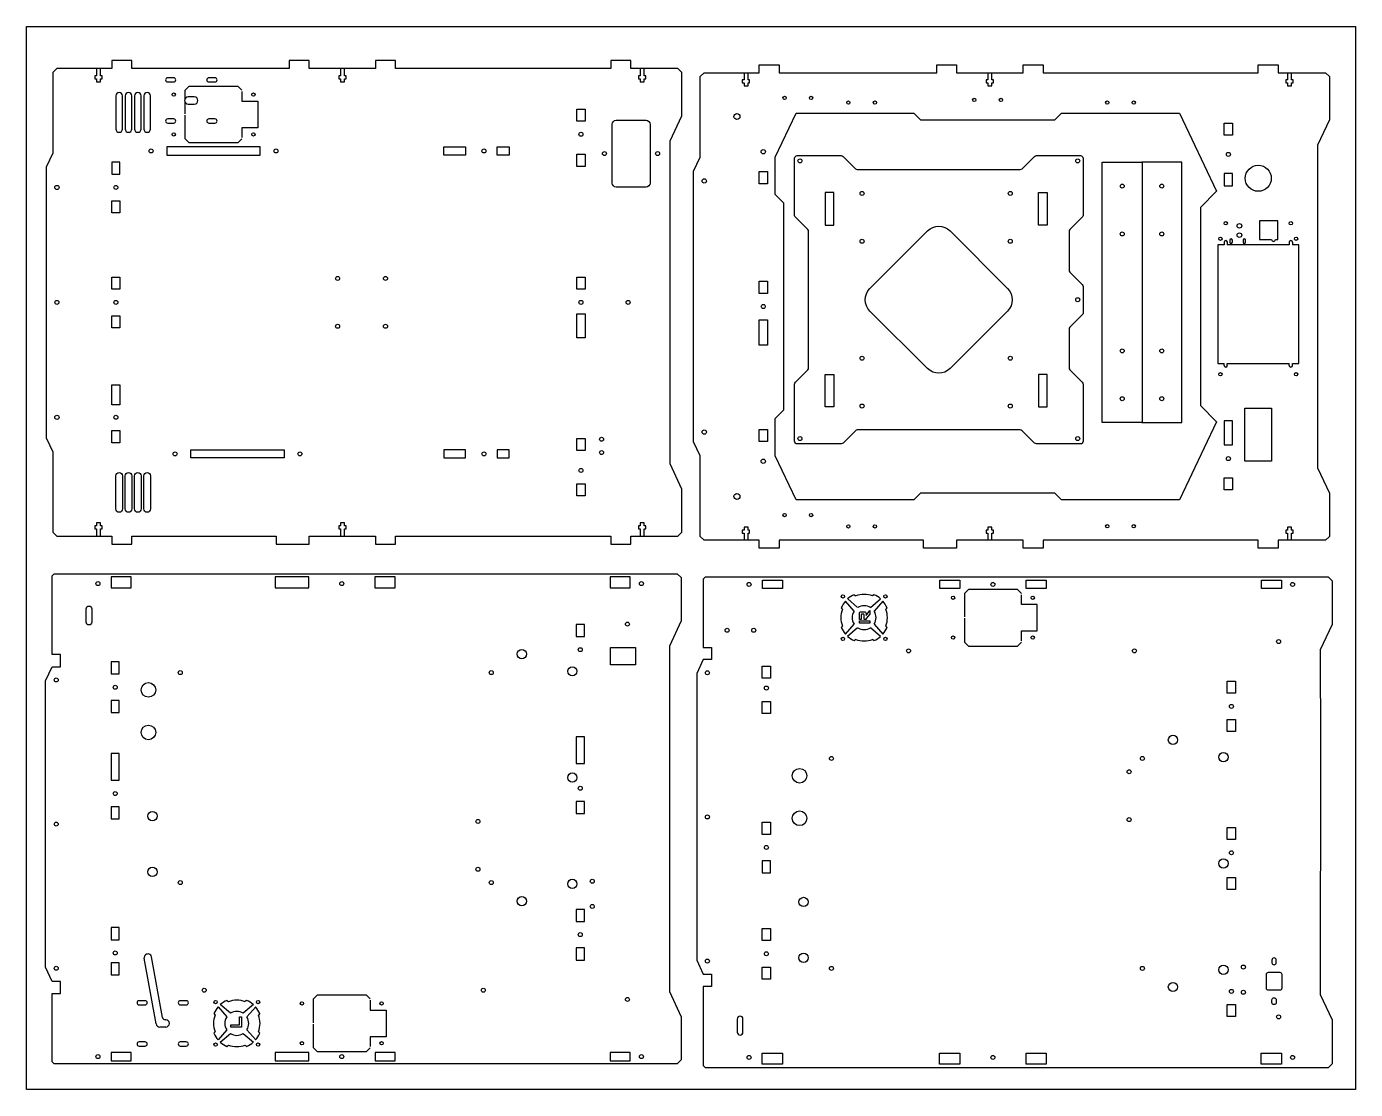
# Model space of a CAD drawing. Extents: x 0 to 1434, y 0 to 2170.
# Drawn here: x 0 to 1000, y 0 to 800 of the extents above; entities that cross this region are included whole.
import ezdxf

# ---------------------------------------------------------------- set-up
doc = ezdxf.new("R2010")
doc.units = 0
doc.header["$MEASUREMENT"] = 0
doc.layers.get('0').update_dxf_attribs({"linetype": 'CONTINUOUS'})

msp = doc.modelspace()

# ---------------------------------------------------------------- linework, layer by layer
at = {"color": 1}
for p, q in [((83.7, 750.4), (83.7, 750.4)), ((126.2, 747.1), (121.7, 747.1)), ((121.7, 741.6), (126.2, 741.6)), ((69.7, 720.4), (69.7, 720.4)), ((76.7, 720.4), (76.7, 720.4)), ((83.7, 720.4), (83.7, 720.4)), ((90.7, 720.4), (90.7, 720.4)), ((69.7, 464.4), (69.7, 464.4)), ((76.7, 464.4), (76.7, 464.4)), ((83.7, 464.4), (83.7, 464.4)), ((90.7, 464.4), (90.7, 464.4)), ((83.7, 434.4), (83.7, 434.4)), ((509.2, 384.1), (510.7, 385.6)), ((622.9, 372.4), (624, 371.4)), ((637.7, 372.4), (636.6, 371.4)), ((613, 362.5), (613.9, 361.4)), ((622.7, 359.9), (616.2, 367.5)), ((617.9, 369.2), (625.4, 362.7)), ((635.1, 362.7), (642.7, 369.2)), ((644.4, 367.5), (637.9, 359.9)), ((647.6, 362.5), (646.6, 361.4)), ((616.2, 342.7), (622.7, 350.3)), ((637.9, 350.3), (644.4, 342.7)), ((613, 347.7), (613.9, 348.8)), ((625.4, 347.5), (617.8, 341)), ((642.7, 341), (635.1, 347.5)), ((647.6, 347.7), (646.6, 348.8)), ((622.9, 337.8), (624, 338.8)), ((637.7, 337.8), (636.6, 338.8)), ((97.5, 49.3), (88.6, 98.8)), ((102.2, 54.1), (94, 99.7)), ((144.1, 62.1), (150.6, 54.6)), ((153.4, 57.3), (145.8, 63.8)), ((150.8, 67), (151.9, 66.1)), ((170.7, 63.8), (163.1, 57.3)), ((165.6, 67), (164.5, 66.1)), ((165.8, 54.6), (172.4, 62.1)), ((104.7, 52.5), (104.2, 52.5)), ((141, 57.1), (141.9, 56)), ((175.5, 57.1), (174.6, 56)), ((100.2, 47), (104.7, 47)), ((141, 42.3), (141.9, 43.4)), ((150.6, 44.9), (144.1, 37.3)), ((145.8, 35.6), (153.4, 42.1)), ((163.1, 42.1), (170.7, 35.6)), ((172.4, 37.3), (165.8, 44.9)), ((175.5, 42.3), (174.6, 43.4)), ((150.8, 32.4), (151.9, 33.4)), ((165.6, 32.4), (164.5, 33.4)), ((509.2, 18.1), (510.7, 16.6))]:
    msp.add_line(p, q, dxfattribs=at)
for p, q in [((901.1, 637.7), (901.1, 635.7)), ((903.6, 637.7), (903.6, 635.7)), ((950.1, 637.7), (950.1, 635.7)), ((952.6, 637.7), (952.6, 635.7)), ((901.1, 545), (901.1, 546.3)), ((903.6, 545), (903.6, 546.3)), ((950.1, 545), (950.1, 546.3)), ((952.6, 545), (952.6, 546.3))]:
    msp.add_line(p, q)
for points in [[(0, 800), (1000, 800), (1000, 0), (0, 0)], [(22.8, 416.4), (64.2, 416.4), (64.2, 410.4), (79.2, 410.4), (79.2, 416.4), (187.7, 416.4), (187.7, 410.4), (212.7, 410.4), (212.7, 416.4), (262.7, 416.4), (262.7, 410.4), (277.7, 410.4), (277.7, 416.4), (439.7, 416.4), (439.7, 410.4), (454.7, 410.4), (454.7, 416.4), (490.2, 416.4), (493.2, 419.4), (493.2, 451.9), (484.2, 470.8), (484.2, 713.9), (493.2, 732.9), (493.2, 765.4), (490.2, 768.4), (454.7, 768.4), (454.7, 774.4), (439.7, 774.4), (439.7, 768.4), (277.7, 768.4), (277.7, 774.4), (262.7, 774.4), (262.7, 768.4), (212.7, 768.4), (212.7, 774.4), (197.7, 774.4), (197.7, 768.4), (79.2, 768.4), (79.2, 774.4), (64.2, 774.4), (64.2, 768.4), (22.8, 768.4), (19.8, 765.4), (19.8, 704.7), (14.8, 694.2), (14.8, 490.5), (19.8, 479.9), (19.8, 419.4)], [(414.1, 737.9), (420.3, 737.9), (420.3, 728.8), (414.1, 728.8), (414.1, 737.9)], [(105.6, 709.5), (105.6, 703.3), (175.8, 703.3), (175.8, 709.5)], [(314.1, 703.3), (314.1, 709.5), (330.2, 709.5), (330.2, 703.3), (314.1, 703.3)], [(354.1, 703.3), (354.1, 709.5), (363.2, 709.5), (363.2, 703.3), (354.1, 703.3)], [(414.1, 703.9), (420.3, 703.9), (420.3, 694.8), (414.1, 694.8), (414.1, 703.9)], [(64.1, 688.8), (70.3, 688.8), (70.3, 697.9), (64.1, 697.9), (64.1, 688.8)], [(64.1, 668.9), (70.3, 668.9), (70.3, 659.8), (64.1, 659.8), (64.1, 668.9)], [(64.1, 611.4), (70.3, 611.4), (70.3, 602.3), (64.1, 602.3), (64.1, 611.4)], [(414.1, 611.4), (420.3, 611.4), (420.3, 602.3), (414.1, 602.3), (414.1, 611.4)], [(64.1, 582.4), (70.3, 582.4), (70.3, 573.3), (64.1, 573.3), (64.1, 582.4)], [(414.1, 565.8), (414.1, 583.9), (420.3, 583.9), (420.3, 565.8)], [(64.1, 515.3), (64.1, 530.4), (70.3, 530.4), (70.3, 515.3)], [(64.1, 495.9), (70.3, 495.9), (70.3, 486.8), (64.1, 486.8), (64.1, 495.9)], [(123.6, 475.3), (123.6, 481.5), (193.8, 481.5), (193.8, 475.3)], [(314.1, 481.5), (314.1, 475.3), (330.2, 475.3), (330.2, 481.5), (314.1, 481.5)], [(354.1, 481.5), (354.1, 475.3), (363.2, 475.3), (363.2, 481.5), (354.1, 481.5)], [(414.1, 489.9), (420.3, 489.9), (420.3, 480.8), (414.1, 480.8), (414.1, 489.9)], [(414.1, 455.9), (420.3, 455.9), (420.3, 446.8), (414.1, 446.8), (414.1, 455.9)], [(20.8, 388.2), (65.5, 388.2), (489.7, 388.2), (492.7, 385.2), (492.7, 352.7), (483.7, 333.7), (483.7, 73.7), (492.7, 54.7), (492.7, 22.2), (489.7, 19.2), (20.8, 19.2), (19.3, 20.7), (19.3, 72.1), (25.5, 72.1), (25.5, 81.3), (19.3, 81.3), (14.3, 91.9), (14.3, 307.5), (19.3, 318.1), (25.5, 318.1), (25.5, 327.3), (19.3, 327.3), (19.3, 386.7)], [(78.8, 385.8), (63.6, 385.8), (63.6, 377.6), (78.8, 377.6)], [(212.3, 385.8), (187.1, 385.8), (187.1, 377.6), (212.3, 377.6)], [(277.3, 385.8), (262.1, 385.8), (262.1, 377.6), (277.3, 377.6)], [(454.3, 385.8), (439.1, 385.8), (439.1, 377.6), (454.3, 377.6)], [(509.2, 384.1), (509.2, 384.1)], [(553.7, 383.2), (568.8, 383.2), (568.8, 377), (553.7, 377)], [(687.2, 383.2), (702.3, 383.2), (702.3, 377), (687.2, 377)], [(752.2, 383.2), (767.3, 383.2), (767.3, 377), (752.2, 377)], [(929.2, 383.2), (944.3, 383.2), (944.3, 377), (929.2, 377)], [(413.6, 340.9), (419.8, 340.9), (419.8, 350), (413.6, 350), (413.6, 340.9)], [(634.7, 350.9), (626.7, 350.9), (626.7, 352.8), (634.7, 352.8)], [(458.3, 332.7), (458.3, 319.7), (439.3, 319.7), (439.3, 332.7)], [(63.6, 312.7), (69.8, 312.7), (69.8, 321.8), (63.6, 321.8), (63.6, 312.7)], [(553.6, 318.6), (559.8, 318.6), (559.8, 309.5), (553.6, 309.5), (553.6, 318.6)], [(903.6, 307.4), (909.8, 307.4), (909.8, 298.3), (903.6, 298.3), (903.6, 307.4)], [(63.6, 283.7), (69.8, 283.7), (69.8, 292.8), (63.6, 292.8), (63.6, 283.7)], [(553.6, 292.1), (559.8, 292.1), (559.8, 283), (553.6, 283), (553.6, 292.1)], [(903.6, 278.4), (909.8, 278.4), (909.8, 269.3), (903.6, 269.3), (903.6, 278.4)], [(413.6, 245.2), (419.8, 245.2), (419.8, 265.3), (413.6, 265.3)], [(63.6, 232.7), (69.8, 232.7), (69.8, 252.8), (63.6, 252.8)], [(63.6, 203.7), (69.8, 203.7), (69.8, 212.8), (63.6, 212.8), (63.6, 203.7)], [(413.6, 207.7), (419.8, 207.7), (419.8, 216.8), (413.6, 216.8), (413.6, 207.7)], [(553.6, 201.1), (559.8, 201.1), (559.8, 192), (553.6, 192), (553.6, 201.1)], [(903.6, 197.1), (909.8, 197.1), (909.8, 188), (903.6, 188), (903.6, 197.1)], [(553.6, 163), (559.8, 163), (559.8, 172.1), (553.6, 172.1), (553.6, 163)], [(903.6, 159.6), (909.8, 159.6), (909.8, 150.5), (903.6, 150.5), (903.6, 159.6)], [(413.6, 126.4), (419.8, 126.4), (419.8, 135.5), (413.6, 135.5), (413.6, 126.4)], [(63.6, 112.7), (69.8, 112.7), (69.8, 121.8), (63.6, 121.8), (63.6, 112.7)], [(553.6, 121.1), (559.8, 121.1), (559.8, 112), (553.6, 112), (553.6, 121.1)], [(413.6, 97.4), (419.8, 97.4), (419.8, 106.5), (413.6, 106.5), (413.6, 97.4)], [(63.6, 86.2), (69.8, 86.2), (69.8, 95.3), (63.6, 95.3), (63.6, 86.2)], [(553.6, 92.1), (559.8, 92.1), (559.8, 83), (553.6, 83), (553.6, 92.1)], [(903.6, 63.9), (909.8, 63.9), (909.8, 54.8), (903.6, 54.8), (903.6, 63.9)], [(161.8, 54.6), (161.8, 46.8), (153.8, 46.8), (153.8, 48.6), (160.3, 48.6), (160.3, 54.6)], [(63.7, 21.6), (78.8, 21.6), (78.8, 27.8), (63.7, 27.8)], [(187.1, 21.6), (212.3, 21.6), (212.3, 27.8), (187.1, 27.8)], [(262.2, 21.6), (277.3, 21.6), (277.3, 27.8), (262.2, 27.8)], [(439.2, 21.6), (454.3, 21.6), (454.3, 27.8), (439.2, 27.8)], [(568.8, 19), (553.6, 19), (553.6, 27.2), (568.8, 27.2)], [(702.3, 19), (687.1, 19), (687.1, 27.2), (702.3, 27.2)], [(767.3, 19), (752.1, 19), (752.1, 27.2), (767.3, 27.2)], [(944.3, 19), (929.1, 19), (929.1, 27.2), (944.3, 27.2)]]:
    msp.add_lwpolyline(points, close=True, dxfattribs=at)
for points in [[(509.9, 765.3), (551.4, 765.3), (551.4, 771.3), (566.4, 771.3), (566.4, 765.3), (684.9, 765.3), (684.9, 771.3), (699.9, 771.3), (699.9, 765.3), (749.9, 765.3), (749.9, 771.3), (764.9, 771.3), (764.9, 765.3), (926.9, 765.3), (926.9, 771.3), (941.9, 771.3), (941.9, 765.3), (977.4, 765.3), (980.4, 762.3), (980.4, 729.8), (971.4, 710.8), (971.4, 467.8), (980.4, 448.8), (980.4, 416.3), (977.4, 413.3), (941.9, 413.3), (941.9, 407.3), (926.9, 407.3), (926.9, 413.3), (764.9, 413.3), (764.9, 407.3), (749.9, 407.3), (749.9, 413.3), (699.9, 413.3), (699.9, 407.3), (674.9, 407.3), (674.9, 413.3), (566.4, 413.3), (566.4, 407.3), (551.4, 407.3), (551.4, 413.3), (509.9, 413.3), (506.9, 416.3), (506.9, 476.9), (502, 487.4), (502, 691.2), (506.9, 701.7), (506.9, 762.3)], [(579.1, 734.8), (667.7, 734.8), (672.7, 729.8), (773.8, 729.8), (778.8, 734.8), (867.6, 734.8), (895.5, 676), (883.4, 663.9), (883.4, 514.7), (895.5, 502.6), (867.6, 443.8), (778.8, 443.8), (773.8, 448.8), (672.7, 448.8), (667.7, 443.8), (579.1, 443.8), (563.4, 476.9), (563.4, 505.1), (569.9, 511.6), (569.9, 667), (563.4, 673.5), (563.4, 701.7)], [(901.3, 727.3), (907.5, 727.3), (907.5, 718.2), (901.3, 718.2), (901.3, 727.3)], [(551.3, 690.8), (557.5, 690.8), (557.5, 681.7), (551.3, 681.7), (551.3, 690.8)], [(809.5, 697.9), (839.5, 697.9), (839.5, 501.9), (809.5, 501.9)], [(901.3, 680.2), (907.5, 680.2), (907.5, 689.3), (901.3, 689.3), (901.3, 680.2)], [(607.4, 675), (601, 675), (601, 650.6), (607.4, 650.6)], [(761.6, 675), (768, 675), (768, 650.6), (761.6, 650.6)], [(551.3, 608.3), (557.5, 608.3), (557.5, 599.2), (551.3, 599.2), (551.3, 608.3)], [(551.3, 579.3), (557.5, 579.3), (557.5, 560.2), (551.3, 560.2), (551.3, 579.3)], [(607.4, 513.8), (601, 513.8), (601, 538.2), (607.4, 538.2)], [(761.6, 513.8), (768, 513.8), (768, 538.2), (761.6, 538.2)], [(916.9, 472.8), (916.9, 512.8), (936.9, 512.8), (936.9, 472.8)], [(901.3, 485.2), (907.5, 485.2), (907.5, 503.3), (901.3, 503.3), (901.3, 485.2)], [(551.3, 496.8), (557.5, 496.8), (557.5, 487.7), (551.3, 487.7), (551.3, 496.8)], [(901.3, 460.3), (907.5, 460.3), (907.5, 451.2), (901.3, 451.2), (901.3, 460.3)]]:
    msp.add_lwpolyline(points, close=True)
for points in [[(52.7, 768.4), (52.7, 762.9), (51.4, 762.9), (51.4, 760.7), (52.7, 760.7), (52.7, 758.4), (55.7, 758.4), (55.7, 760.7), (56.9, 760.7), (56.9, 762.9), (55.7, 762.9), (55.7, 768.4)], [(236.2, 768.4), (236.2, 762.9), (234.9, 762.9), (234.9, 760.7), (236.2, 760.7), (236.2, 758.4), (239.2, 758.4), (239.2, 760.7), (240.4, 760.7), (240.4, 762.9), (239.2, 762.9), (239.2, 768.4)], [(461.7, 768.4), (461.7, 762.9), (460.4, 762.9), (460.4, 760.7), (461.7, 760.7), (461.7, 758.4), (464.7, 758.4), (464.7, 760.7), (465.9, 760.7), (465.9, 762.9), (464.7, 762.9), (464.7, 768.4)], [(119.3, 745.8), (119.3, 752.2), (122.3, 755.2), (159, 755.2), (162, 752.2)], [(162, 751.2), (162, 743.8), (174, 743.8), (174, 723.8), (162, 723.8), (162, 716.5)], [(119.3, 734.3), (119.3, 742.9)], [(162, 715.5), (159, 712.5), (122.3, 712.5), (119.3, 715.5), (119.3, 733.3)], [(55.7, 416.4), (55.7, 421.9), (56.9, 421.9), (56.9, 424.1), (55.7, 424.1), (55.7, 426.4), (52.7, 426.4), (52.7, 424.1), (51.4, 424.1), (51.4, 421.9), (52.7, 421.9), (52.7, 416.4)], [(239.2, 416.4), (239.2, 421.9), (240.4, 421.9), (240.4, 424.1), (239.2, 424.1), (239.2, 426.4), (236.2, 426.4), (236.2, 424.1), (234.9, 424.1), (234.9, 421.9), (236.2, 421.9), (236.2, 416.4)], [(464.7, 416.4), (464.7, 421.9), (465.9, 421.9), (465.9, 424.1), (464.7, 424.1), (464.7, 426.4), (461.7, 426.4), (461.7, 424.1), (460.4, 424.1), (460.4, 421.9), (461.7, 421.9), (461.7, 416.4)], [(509.2, 384.1), (509.2, 332.7), (515.5, 332.7), (515.5, 323.5), (509.2, 323.5), (504.3, 313), (504.3, 97.3), (509.2, 86.7), (515.5, 86.7), (515.5, 77.5), (509.2, 77.5), (509.2, 18.1)], [(510.7, 16.6), (555.6, 16.6), (979.7, 16.6), (982.7, 19.6), (982.7, 52.1), (973.7, 71.1), (974, 257.5), (973.7, 331.1), (982.7, 350.1), (982.7, 382.6), (979.7, 385.6), (510.7, 385.6)], [(748.6, 373.4), (745.6, 376.4), (708.9, 376.4), (705.9, 373.4), (705.9, 355.6)], [(748.6, 337.7), (748.6, 345.1), (760.6, 345.1), (760.6, 365.1), (748.6, 365.1), (748.6, 372.4)], [(705.9, 354.6), (705.9, 336.7), (708.9, 333.7), (745.6, 333.7), (748.6, 336.7)], [(215.9, 50.2), (215.9, 68.1), (218.9, 71.1), (255.6, 71.1), (258.6, 68.1)], [(258.6, 67.1), (258.6, 59.7), (270.6, 59.7), (270.6, 39.7), (258.6, 39.7), (258.6, 32.4)], [(258.6, 31.4), (255.6, 28.4), (218.9, 28.4), (215.9, 31.4), (215.9, 49.2)]]:
    msp.add_lwpolyline(points, dxfattribs=at)
at = {"color": 1, "linetype": 'Continuous'}
for points in [[(110.7, 761.5), (106.2, 761.5, 1), (106.2, 758.3), (110.7, 758.3, 1)], [(141.7, 761.5), (137.2, 761.5, 1), (137.2, 758.3), (141.7, 758.3, 1)], [(110.7, 730.5), (106.2, 730.5, 1), (106.2, 727.3), (110.7, 727.3, 1)], [(141.7, 730.5), (137.2, 730.5, 1), (137.2, 727.3), (141.7, 727.3, 1)], [(89.2, 66.8), (84.7, 66.8, 1), (84.7, 63.6), (89.2, 63.6, 1)], [(120.2, 66.8), (115.7, 66.8, 1), (115.7, 63.6), (120.2, 63.6, 1)], [(89.2, 35.8), (84.7, 35.8, 1), (84.7, 32.6), (89.2, 32.6, 1)], [(120.2, 35.8), (115.7, 35.8, 1), (115.7, 32.6), (120.2, 32.6, 1)]]:
    msp.add_lwpolyline(points, format="xyb", close=True, dxfattribs=at)
for points in [[(539.9, 765.3), (539.9, 759.8), (538.6, 759.8), (538.6, 757.6), (539.9, 757.6), (539.9, 755.3), (542.9, 755.3), (542.9, 757.6), (544.1, 757.6), (544.1, 759.8), (542.9, 759.8), (542.9, 765.3)], [(723.4, 765.3), (723.4, 759.8), (722.1, 759.8), (722.1, 757.6), (723.4, 757.6), (723.4, 755.3), (726.4, 755.3), (726.4, 757.6), (727.6, 757.6), (727.6, 759.8), (726.4, 759.8), (726.4, 765.3)], [(948.9, 765.3), (948.9, 759.8), (947.6, 759.8), (947.6, 757.6), (948.9, 757.6), (948.9, 755.3), (951.9, 755.3), (951.9, 757.6), (953.1, 757.6), (953.1, 759.8), (951.9, 759.8), (951.9, 765.3)], [(839.3, 501.9), (869.3, 501.9), (869.3, 697.9), (839.3, 697.9)], [(901.1, 635.7), (896.4, 635.7), (896.4, 546.3), (901.1, 546.3)], [(950.1, 635.7), (903.6, 635.7)], [(952.6, 546.3), (957.4, 546.3), (957.4, 635.7), (952.6, 635.7)], [(903.6, 546.3), (950.1, 546.3)], [(542.9, 413.3), (542.9, 418.8), (544.1, 418.8), (544.1, 421), (542.9, 421), (542.9, 423.3), (539.9, 423.3), (539.9, 421), (538.6, 421), (538.6, 418.8), (539.9, 418.8), (539.9, 413.3)], [(726.4, 413.3), (726.4, 418.8), (727.6, 418.8), (727.6, 421), (726.4, 421), (726.4, 423.3), (723.4, 423.3), (723.4, 421), (722.1, 421), (722.1, 418.8), (723.4, 418.8), (723.4, 413.3)], [(951.9, 413.3), (951.9, 418.8), (953.1, 418.8), (953.1, 421), (951.9, 421), (951.9, 423.3), (948.9, 423.3), (948.9, 421), (947.6, 421), (947.6, 418.8), (948.9, 418.8), (948.9, 413.3)]]:
    msp.add_lwpolyline(points)
at = {"color": 1}
for points in [[(69.7, 720.4, 0.41421), (72.2, 722.9), (72.2, 747.9, 0.41421), (69.7, 750.4), (69.7, 750.4, 0.41421), (67.2, 747.9), (67.2, 722.9, 0.41421)], [(76.7, 720.4, 0.41421), (79.2, 722.9), (79.2, 747.9, 0.41421), (76.7, 750.4), (76.7, 750.4, 0.41421), (74.2, 747.9), (74.2, 722.9, 0.41421)], [(83.7, 720.4, 0.41421), (86.2, 722.9), (86.2, 747.9, 0.41421), (83.7, 750.4, 0.41421), (81.2, 747.9), (81.2, 722.9, 0.41421)], [(90.7, 720.4, 0.41421), (93.2, 722.9), (93.2, 747.9, 0.41421), (90.7, 750.4), (90.7, 750.4, 0.41421), (88.2, 747.9), (88.2, 722.9, 0.41421)], [(443.7, 729.5), (466.2, 729.5, -0.41421), (469.2, 726.5), (469.2, 682.2, -0.41421), (466.2, 679.2), (443.7, 679.2, -0.41421), (440.7, 682.2), (440.7, 726.5, -0.41421)], [(69.7, 464.4, -0.41421), (72.2, 461.9), (72.2, 436.9, -0.41421), (69.7, 434.4), (69.7, 434.4, -0.41421), (67.2, 436.9), (67.2, 461.9, -0.41421)], [(76.7, 464.4, -0.41421), (79.2, 461.9), (79.2, 436.9, -0.41421), (76.7, 434.4), (76.7, 434.4, -0.41421), (74.2, 436.9), (74.2, 461.9, -0.41421)], [(83.7, 464.4, -0.41421), (86.2, 461.9), (86.2, 436.9, -0.41421), (83.7, 434.4, -0.41421), (81.2, 436.9), (81.2, 461.9, -0.41421)], [(90.7, 464.4, -0.41421), (93.2, 461.9), (93.2, 436.9, -0.41421), (90.7, 434.4), (90.7, 434.4, -0.41421), (88.2, 436.9), (88.2, 461.9, -0.41421)], [(49.1, 351.8, -1), (44.8, 351.8), (44.8, 361.7, -1), (49.1, 361.7)], [(940.4, 95.4), (940.4, 97.4, 1), (937.2, 97.4), (937.2, 95.4, 1)], [(932.8, 86.4), (932.8, 76.4, 0.41421), (934.3, 74.9), (943.3, 74.9, 0.41421), (944.8, 76.4), (944.8, 86.4, 0.41421), (943.3, 87.9), (934.3, 87.9, 0.41421)], [(940.4, 67.4), (940.4, 65.4, -1), (937.2, 65.4), (937.2, 67.4, -1)], [(539.1, 53, 1), (534.8, 53), (534.8, 43.1, 1), (539.1, 43.1)]]:
    msp.add_lwpolyline(points, format="xyb", close=True, dxfattribs=at)
for points in [[(588.5, 543.1), (588.5, 645.7, 0.19891), (587.9, 647.2), (578.6, 656.5, -0.19891), (578, 657.9), (578, 700.9, -0.41421), (580, 702.9), (613, 702.9, -0.19891), (614.4, 702.3), (623.7, 693, 0.19891), (625.1, 692.4), (747.8, 692.4, 0.19891), (749.2, 693), (758.6, 702.3, -0.19891), (760, 702.9), (793, 702.9, -0.41421), (795, 700.9), (795, 657.9, -0.19891), (794.4, 656.5), (785.1, 647.2, 0.19891), (784.5, 645.7), (784.5, 616.6, 0.19891), (785.1, 615.1), (794.4, 605.8, -0.19891), (795, 604.4), (795, 584.4, -0.19891), (794.4, 583), (785.1, 573.7, 0.19891), (784.5, 572.2), (784.5, 543.1, 0.19891), (785.1, 541.6), (794.4, 532.3, -0.19891), (795, 530.9), (795, 487.9, -0.41421), (793, 485.9), (760, 485.9, -0.19891), (758.6, 486.5), (749.2, 495.8, 0.19891), (747.8, 496.4), (625.1, 496.4, 0.19891), (623.7, 495.8), (614.4, 486.5, -0.19891), (613, 485.9), (580, 485.9, -0.41421), (578, 487.9), (578, 530.9, -0.19891), (578.6, 532.3), (587.9, 541.6, 0.19891)], [(634.7, 602.9), (678, 646.2, -0.41421), (695, 646.2), (738.2, 602.9, -0.41421), (738.2, 585.9), (695, 542.6, -0.41421), (678, 542.6), (634.7, 585.9, -0.41421)], [(907.4, 639.3, 1), (905.4, 639.3), (905.4, 637.8, 1), (907.4, 637.8)], [(917.4, 639.3, 1), (915.4, 639.3), (915.4, 637.8, 1), (917.4, 637.8)]]:
    msp.add_lwpolyline(points, format="xyb", close=True)
msp.add_lwpolyline([(936.9, 639.7, 1), (939.8, 639.7), (941.7, 639.7), (941.7, 653.7), (927.7, 653.7), (927.7, 639.7), (936.9, 639.7)], format="xyb")
msp.add_lwpolyline([(629.8, 357.8), (628.7, 357.8, 0.41421), (628.1, 357.2), (628.1, 353.6), (626.7, 353.6), (626.7, 358.2, -0.41011), (628.1, 359.6), (630.3, 359.6, -0.41421), (631.7, 358.2), (631.7, 356.7), (634.7, 360.4), (634.7, 357.7), (631.7, 354.5), (631.7, 353.6), (630.3, 353.6), (630.3, 357.2, 0.40652), (629.8, 357.8)], format="xyb", dxfattribs=at)
for centre, radius in [((110.7, 748.8), 1.25), ((170.7, 748.8), 1.25), ((110.7, 718.8), 1.25), ((170.7, 718.8), 1.25), ((417.2, 718.9), 1.5), ((93.7, 706.4), 1.5), ((187.7, 706.4), 1.5), ((344.2, 706.4), 1.5), ((434.9, 704.4), 1.5), ((474.9, 704.4), 1.5), ((22.8, 678.9), 1.6), ((67.2, 678.9), 1.5), ((234.1, 610.4), 1.5), ((270.1, 610.4), 1.5), ((22.8, 592.4), 1.5), ((67.2, 592.4), 1.5), ((417.2, 592.4), 1.5), ((452.7, 592.4), 1.5), ((234.1, 574.4), 1.5), ((270.1, 574.4), 1.5), ((22.8, 505.9), 1.6), ((67.2, 505.9), 1.5), ((432.7, 489.4), 1.5), ((432.7, 479.4), 1.5), ((111.7, 478.4), 1.5), ((205.7, 478.4), 1.5), ((344.2, 478.4), 1.5), ((417.2, 465.9), 1.5), ((53.7, 380.7), 1.5), ((237.2, 380.7), 1.5), ((462.7, 380.7), 1.5), ((543.7, 380.1), 1.5), ((727.2, 380.1), 1.5), ((952.7, 380.1), 1.5), ((697.2, 370.1), 1.25), ((757.2, 370.1), 1.25), ((452.2, 350.2), 1.5), ((527.2, 345.6), 1.5), ((547.2, 345.6), 1.5), ((697.2, 340.1), 1.25), ((757.2, 340.1), 1.25), ((372.7, 327.7), 3.5), ((416.7, 331), 1.5), ((663.7, 330.1), 1.5), ((833.7, 330.1), 1.5), ((942.2, 337.1), 1.5), ((115.7, 313.7), 1.5), ((349.7, 313.7), 1.5), ((410.7, 314.7), 3.5), ((512.3, 313.6), 1.5), ((22.3, 308.2), 1.5), ((66.7, 302.7), 1.5), ((91.7, 300.7), 5.5), ((556.7, 302.1), 1.5), ((906.7, 288.3), 1.5), ((91.7, 268.7), 5.5), ((862.7, 263.1), 3.5), ((605.7, 249.1), 1.5), ((839.7, 249.1), 1.5), ((900.7, 250.1), 3.5), ((581.7, 236.1), 5.5), ((829.7, 239.1), 1.5), ((410.7, 234.7), 3.5), ((66.7, 222.7), 1.5), ((416.7, 226.7), 1.5), ((22.3, 199.7), 1.5), ((94.7, 205.7), 3.5), ((339.7, 201.7), 1.5), ((512.3, 205.1), 1.5), ((581.7, 204.1), 5.5), ((829.7, 203.1), 1.5), ((556.7, 182.1), 1.5), ((900.7, 170.1), 3.5), ((906.7, 178.1), 1.5), ((94.7, 163.7), 3.5), ((339.7, 165.7), 1.5), ((115.7, 155.7), 1.5), ((349.7, 155.7), 1.5), ((410.7, 154.7), 3.5), ((425.7, 156.7), 1.5), ((372.7, 141.7), 3.5), ((584.7, 141.1), 3.5), ((425.7, 137.7), 1.5), ((416.7, 116.5), 1.5), ((66.7, 102.7), 1.5), ((556.7, 102.1), 1.5), ((584.7, 99.1), 3.5), ((22.3, 91.2), 1.5), ((512.3, 96.6), 1.5), ((605.7, 91.1), 1.5), ((839.7, 91.1), 1.5), ((900.7, 90.1), 3.5), ((915.7, 92.1), 1.5), ((862.7, 77.1), 3.5), ((133.7, 74.7), 1.5), ((343.7, 74.7), 1.5), ((906.7, 73.8), 1.5), ((915.7, 73.1), 1.5), ((207.2, 64.7), 1.25), ((267.2, 64.7), 1.25), ((452.2, 67.7), 1.5), ((942.2, 54.6), 1.5), ((207.2, 34.7), 1.25), ((267.2, 34.7), 1.25), ((53.7, 24.7), 1.5), ((237.2, 24.7), 1.5), ((462.7, 24.7), 1.5), ((543.7, 24.1), 1.5), ((727.2, 24.1), 1.5), ((952.7, 24.1), 1.5)]:
    msp.add_circle(centre, radius, dxfattribs=at)
for centre, radius in [((570.4, 746.3), 1.25), ((590.4, 746.3), 1.25), ((618.4, 742.8), 1.25), ((638.4, 742.8), 1.25), ((713.2, 744.8), 1.25), ((733.2, 744.8), 1.25), ((813.2, 742.8), 1.25), ((833.2, 742.8), 1.25), ((534.6, 732.3), 2.25), ((554.4, 705.8), 1.6), ((582, 698.9), 1.5), ((791, 698.9), 1.5), ((904.4, 703.8), 1.5), ((926.9, 685.8), 9.8), ((510, 683.8), 1.6), ((824.5, 679.9), 1.5), ((854.3, 679.9), 1.5), ((628.7, 674.4), 1.5), ((740.3, 674.4), 1.5), ((902.4, 652), 1.25), ((912.7, 650), 1.75), ((951.4, 652), 1.25), ((824.5, 643.9), 1.5), ((854.3, 643.9), 1.5), ((898.4, 640.3), 1.25), ((912.7, 643), 1.75), ((955.4, 640.3), 1.25), ((628.7, 638.4), 1.5), ((740.3, 638.4), 1.5), ((554.4, 589.3), 1.5), ((791, 594.4), 1.5), ((628.7, 550.4), 1.5), ((740.3, 550.4), 1.5), ((824.5, 555.9), 1.5), ((854.3, 555.9), 1.5), ((898.4, 538.3), 1.25), ((955.4, 538.3), 1.25), ((824.5, 519.9), 1.5), ((854.3, 519.9), 1.5), ((628.7, 514.4), 1.5), ((740.3, 514.4), 1.5), ((510, 494.8), 1.6), ((582, 489.9), 1.5), ((791, 489.9), 1.5), ((554.4, 472.8), 1.6), ((904.4, 474.8), 1.5), ((534.6, 446.3), 2.25), ((570.4, 432.3), 1.25), ((590.4, 432.3), 1.25), ((618.4, 423.8), 1.25), ((638.4, 423.8), 1.25), ((813.2, 423.9), 1.25), ((833.2, 423.9), 1.25)]:
    msp.add_circle(centre, radius)
at = {"color": 1, "linetype": 'Continuous'}
for centre in [(614.3, 371.1), (646.3, 371.1), (614.3, 339.1), (646.3, 339.1), (142.2, 65.7), (174.2, 65.7), (142.2, 33.7), (174.2, 33.7)]:
    msp.add_circle(centre, 1.25, dxfattribs=at)
at = {"color": 1}
for centre, radius, start, end in [((121.7, 744.4), 2.75, 90, 270), ((126.2, 744.4), 2.75, 270, 90), ((630.3, 355.1), 18.8, 113.1805, 131.3315), ((630.3, 355.1), 17.5, 68.874, 111.126), ((630.3, 355.1), 18.8, 48.6522, 66.8195), ((630.3, 355.1), 17.5, 158.874, 201.126), ((630.3, 355.1), 18.8, 138.6522, 156.8195), ((630.3, 355.1), 9, 57.5288, 122.4712), ((630.3, 355.1), 18.8, 23.1805, 41.3315), ((630.3, 355.1), 17.5, 338.874, 21.126), ((630.3, 355.1), 9, 147.5288, 212.4712), ((630.3, 355.1), 9, 327.5288, 32.4712), ((630.3, 355.1), 18.8, 203.1805, 221.3315), ((630.3, 355.1), 18.8, 228.6522, 246.8195), ((630.3, 355.1), 9, 237.5288, 302.4712), ((630.3, 355.1), 18.8, 293.1805, 311.3315), ((630.3, 355.1), 18.8, 318.6522, 336.8195), ((630.3, 355.1), 17.5, 248.874, 291.126), ((91.3, 99.2), 2.75, 10.1924, 190.1931), ((158.2, 49.7), 18.8, 138.6685, 156.8195), ((158.2, 49.7), 18.8, 113.1805, 131.3478), ((158.2, 49.7), 17.5, 68.874, 111.126), ((158.2, 49.7), 18.8, 48.6685, 66.8195), ((158.2, 49.7), 18.8, 23.1805, 41.3478), ((104.2, 54.5), 2, 190.1924, 270), ((104.7, 49.7), 2.75, 270, 90), ((158.2, 49.7), 17.5, 158.874, 201.126), ((158.2, 49.7), 9, 147.5288, 212.4712), ((158.2, 49.7), 9, 57.5288, 122.4712), ((158.2, 49.7), 9, 327.5288, 32.4712), ((158.2, 49.7), 17.5, 338.874, 21.126), ((100.2, 49.7), 2.75, 189.3304, 270), ((158.2, 49.7), 18.8, 203.1805, 221.3478), ((158.2, 49.7), 9, 237.5288, 302.4712), ((158.2, 49.7), 18.8, 318.6685, 336.8195), ((158.2, 49.7), 18.8, 228.6685, 246.8195), ((158.2, 49.7), 17.5, 248.874, 291.126), ((158.2, 49.7), 18.8, 293.1805, 311.3478)]:
    msp.add_arc(centre, radius, start, end, dxfattribs=at)
for centre, start, end in [((902.4, 637.7), 0, 180), ((951.4, 637.7), 0, 180), ((902.4, 545), 180, 0), ((951.4, 545), 180, 0)]:
    msp.add_arc(centre, 1.25, start, end)

doc.saveas('drawing.dxf')
